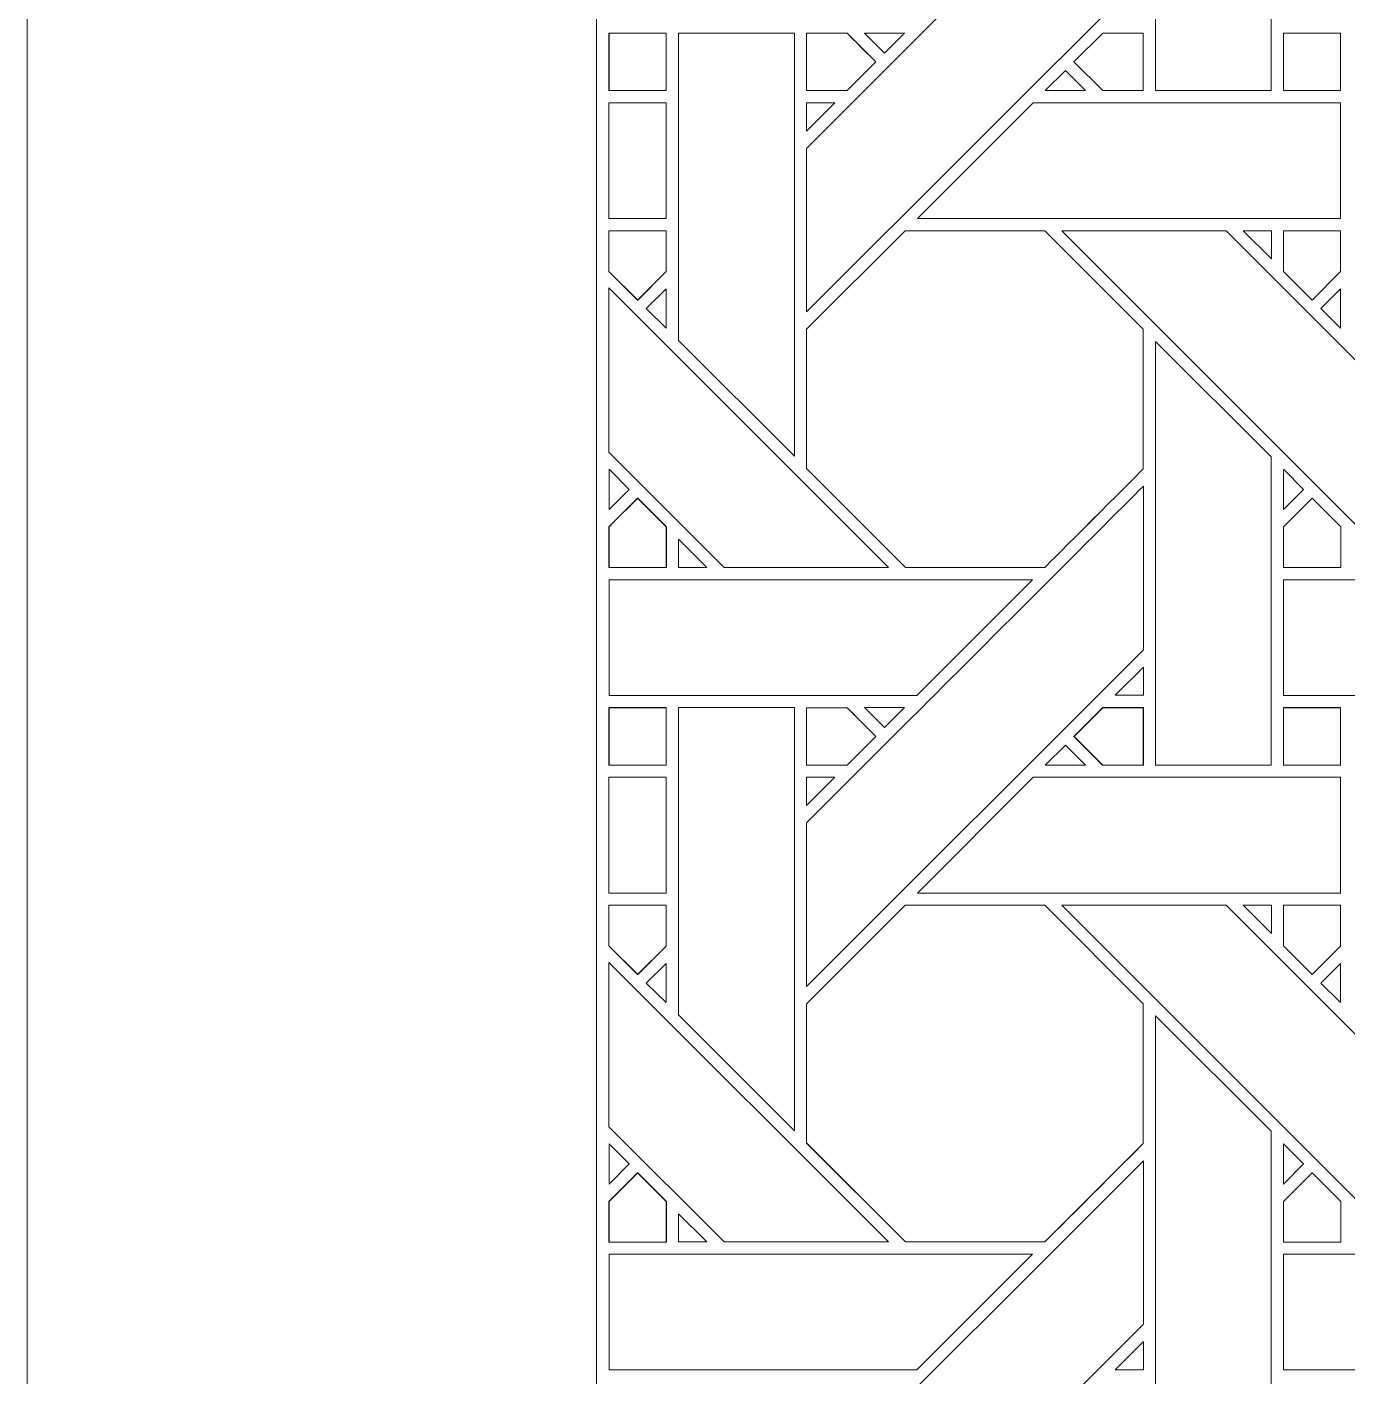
# Model space of a CAD drawing. Header units: inches. Extents: x 4.9 to 19.9, y 1.6 to 16.6.
# Drawn here: x 4.883 to 6.739, y 3.451 to 5.349 of the extents above; entities that cross this region are included whole.
import ezdxf

# ---------------------------------------------------------------- set-up
doc = ezdxf.new("R2010")
doc.units = ezdxf.units.IN
doc.header["$MEASUREMENT"] = 0
doc.layers.add('Design', color=7, linetype='Continuous', lineweight=0)

msp = doc.modelspace()

# ---------------------------------------------------------------- linework, layer by layer
at = {"layer": 'Design'}
for points, knots in [([(4.8829, 16.5948), (4.8829, 16.5948), (4.8829, 1.5948), (4.8829, 1.5948), (4.8829, 1.5948), (19.8829, 1.5948), (19.8829, 1.5948), (19.8829, 1.5948), (19.8829, 16.5948), (19.8829, 16.5948), (19.8829, 16.5948), (4.8829, 16.5948), (4.8829, 16.5948)], [0, 0, 0, 0, 1, 1, 1, 2, 2, 2, 3, 3, 3, 4, 4, 4, 4]), ([(5.684, 15.7937), (5.684, 15.7937), (5.684, 2.3959), (5.684, 2.3959), (5.684, 2.3959), (19.0818, 2.3959), (19.0818, 2.3959), (19.0818, 2.3959), (19.0818, 15.7937), (19.0818, 15.7937), (19.0818, 15.7937), (5.684, 15.7937), (5.684, 15.7937)], [0, 0, 0, 0, 1, 1, 1, 2, 2, 2, 3, 3, 3, 4, 4, 4, 4]), ([(6.6329, 5.6932), (6.6329, 5.6932), (6.6329, 5.2595), (6.6329, 5.2595), (6.6329, 5.2595), (6.4701, 5.2595), (6.4701, 5.2595), (6.4701, 5.2595), (6.4701, 5.8553), (6.4701, 5.8553), (6.4701, 5.8553), (6.6329, 5.6932), (6.6329, 5.6932)], [0, 0, 0, 0, 1, 1, 1, 2, 2, 2, 3, 3, 3, 4, 4, 4, 4]), ([(5.9793, 5.1782), (5.9793, 5.1782), (6.453, 5.6518), (6.453, 5.6518), (6.453, 5.6518), (6.453, 5.4217), (6.453, 5.4217), (6.453, 5.4217), (5.9793, 4.9481), (5.9793, 4.9481), (5.9793, 4.9481), (5.9793, 5.1782), (5.9793, 5.1782)], [0, 0, 0, 0, 1, 1, 1, 2, 2, 2, 3, 3, 3, 4, 4, 4, 4]), ([(5.7013, 5.3402), (5.7013, 5.3402), (5.7816, 5.3402), (5.7816, 5.3402), (5.7816, 5.3402), (5.7816, 5.2594), (5.7816, 5.2594), (5.7816, 5.2594), (5.7013, 5.2594), (5.7013, 5.2594), (5.7013, 5.2594), (5.7013, 5.3402), (5.7013, 5.3402)], [0, 0, 0, 0, 1, 1, 1, 2, 2, 2, 3, 3, 3, 4, 4, 4, 4]), ([(5.7817, 5.3403), (5.7817, 5.3403), (5.7817, 5.2595), (5.7817, 5.2595), (5.7817, 5.2595), (5.7015, 5.2595), (5.7015, 5.2595), (5.7015, 5.2595), (5.7015, 5.3403), (5.7015, 5.3403), (5.7015, 5.3403), (5.7817, 5.3403), (5.7817, 5.3403)], [0, 0, 0, 0, 1, 1, 1, 2, 2, 2, 3, 3, 3, 4, 4, 4, 4]), ([(5.9622, 5.3403), (5.9622, 5.3403), (5.9622, 4.7452), (5.9622, 4.7452), (5.9622, 4.7452), (5.7992, 4.9081), (5.7992, 4.9081), (5.7992, 4.9081), (5.7992, 5.3403), (5.7992, 5.3403), (5.7992, 5.3403), (5.9622, 5.3403), (5.9622, 5.3403)], [0, 0, 0, 0, 1, 1, 1, 2, 2, 2, 3, 3, 3, 4, 4, 4, 4]), ([(6.0766, 5.2999), (6.0766, 5.2999), (6.0362, 5.2595), (6.0362, 5.2595), (6.0362, 5.2595), (5.9792, 5.2595), (5.9792, 5.2595), (5.9792, 5.2595), (5.9792, 5.3403), (5.9792, 5.3403), (5.9792, 5.3403), (6.0363, 5.3403), (6.0363, 5.3403), (6.0414, 5.3351), (6.0722, 5.3043), (6.0766, 5.2999)], [0, 0, 0, 0, 1, 1, 1, 2, 2, 2, 3, 3, 3, 4, 4, 4, 5, 5, 5, 5]), ([(6.0766, 5.2999), (6.0766, 5.2999), (6.0362, 5.2595), (6.0362, 5.2595), (6.0362, 5.2595), (5.9792, 5.2595), (5.9792, 5.2595), (5.9792, 5.2595), (5.9792, 5.3403), (5.9792, 5.3403), (5.9792, 5.3403), (6.0363, 5.3403), (6.0363, 5.3403), (6.0416, 5.335), (6.0724, 5.3042), (6.0766, 5.2999)], [0, 0, 0, 0, 1, 1, 1, 2, 2, 2, 3, 3, 3, 4, 4, 4, 5, 5, 5, 5]), ([(6.0607, 5.3403), (6.0607, 5.3403), (6.1172, 5.3403), (6.1172, 5.3403), (6.1172, 5.3403), (6.0889, 5.3121), (6.0889, 5.3121), (6.0889, 5.3121), (6.0607, 5.3403), (6.0607, 5.3403)], [0, 0, 0, 0, 1, 1, 1, 2, 2, 2, 3, 3, 3, 3]), ([(6.3958, 5.2595), (6.3958, 5.2595), (6.3554, 5.2998), (6.3554, 5.2998), (6.3554, 5.2998), (6.3959, 5.3403), (6.3959, 5.3403), (6.3959, 5.3403), (6.4529, 5.3403), (6.4529, 5.3403), (6.4529, 5.3403), (6.4529, 5.2595), (6.4529, 5.2595), (6.4529, 5.2595), (6.3958, 5.2595), (6.3958, 5.2595)], [0, 0, 0, 0, 1, 1, 1, 2, 2, 2, 3, 3, 3, 4, 4, 4, 5, 5, 5, 5]), ([(6.3554, 5.2998), (6.3554, 5.2998), (6.3959, 5.3403), (6.3959, 5.3403), (6.3959, 5.3403), (6.4529, 5.3403), (6.4529, 5.3403), (6.4529, 5.3403), (6.4529, 5.2595), (6.4529, 5.2595), (6.4529, 5.2595), (6.3958, 5.2595), (6.3958, 5.2595), (6.3958, 5.2595), (6.3554, 5.2998), (6.3554, 5.2998)], [0, 0, 0, 0, 1, 1, 1, 2, 2, 2, 3, 3, 3, 4, 4, 4, 5, 5, 5, 5]), ([(6.6501, 5.2595), (6.6501, 5.2595), (6.6501, 5.3403), (6.6501, 5.3403), (6.6501, 5.3403), (6.7304, 5.3403), (6.7304, 5.3403), (6.7304, 5.3403), (6.7304, 5.2595), (6.7304, 5.2595), (6.7304, 5.2595), (6.6501, 5.2595), (6.6501, 5.2595)], [0, 0, 0, 0, 1, 1, 1, 2, 2, 2, 3, 3, 3, 4, 4, 4, 4]), ([(6.7304, 5.3403), (6.7304, 5.3403), (6.7304, 5.2595), (6.7304, 5.2595), (6.7304, 5.2595), (6.6501, 5.2595), (6.6501, 5.2595), (6.6501, 5.2595), (6.6501, 5.3403), (6.6501, 5.3403), (6.6501, 5.3403), (6.7304, 5.3403), (6.7304, 5.3403)], [0, 0, 0, 0, 1, 1, 1, 2, 2, 2, 3, 3, 3, 4, 4, 4, 4]), ([(6.3716, 5.2595), (6.3716, 5.2595), (6.3151, 5.2595), (6.3151, 5.2595), (6.3151, 5.2595), (6.3434, 5.2878), (6.3434, 5.2878), (6.3434, 5.2878), (6.3716, 5.2595), (6.3716, 5.2595)], [0, 0, 0, 0, 1, 1, 1, 2, 2, 2, 3, 3, 3, 3]), ([(5.7817, 5.2424), (5.7817, 5.2424), (5.7817, 5.0795), (5.7817, 5.0795), (5.7817, 5.0795), (5.7013, 5.0795), (5.7013, 5.0795), (5.7013, 5.0795), (5.7013, 5.2424), (5.7013, 5.2424), (5.7013, 5.2424), (5.7817, 5.2424), (5.7817, 5.2424)], [0, 0, 0, 0, 1, 1, 1, 2, 2, 2, 3, 3, 3, 4, 4, 4, 4]), ([(6.0191, 5.2424), (6.0191, 5.2424), (5.9793, 5.2025), (5.9793, 5.2025), (5.9793, 5.2025), (5.9793, 5.2424), (5.9793, 5.2424), (5.9793, 5.2424), (6.0191, 5.2424), (6.0191, 5.2424)], [0, 0, 0, 0, 1, 1, 1, 2, 2, 2, 3, 3, 3, 3]), ([(6.298, 5.2424), (6.298, 5.2424), (6.7304, 5.2424), (6.7304, 5.2424), (6.7304, 5.2424), (6.7304, 5.0795), (6.7304, 5.0795), (6.7304, 5.0795), (6.1351, 5.0795), (6.1351, 5.0795), (6.1351, 5.0795), (6.298, 5.2424), (6.298, 5.2424)], [0, 0, 0, 0, 1, 1, 1, 2, 2, 2, 3, 3, 3, 4, 4, 4, 4]), ([(5.7816, 5.0624), (5.7816, 5.0624), (5.7816, 5.0048), (5.7816, 5.0048), (5.7816, 5.0048), (5.7416, 4.9648), (5.7416, 4.9648), (5.7416, 4.9648), (5.7014, 5.0052), (5.7014, 5.0052), (5.7014, 5.0052), (5.7014, 5.0624), (5.7014, 5.0624), (5.7014, 5.0624), (5.7816, 5.0624), (5.7816, 5.0624)], [0, 0, 0, 0, 1, 1, 1, 2, 2, 2, 3, 3, 3, 4, 4, 4, 5, 5, 5, 5]), ([(5.7418, 4.9649), (5.7418, 4.9649), (5.7014, 5.0052), (5.7014, 5.0052), (5.7014, 5.0052), (5.7014, 5.0624), (5.7014, 5.0624), (5.7014, 5.0624), (5.7816, 5.0624), (5.7816, 5.0624), (5.7816, 5.0624), (5.7816, 5.0048), (5.7816, 5.0048), (5.7816, 5.0048), (5.7418, 4.9649), (5.7418, 4.9649)], [0, 0, 0, 0, 1, 1, 1, 2, 2, 2, 3, 3, 3, 4, 4, 4, 5, 5, 5, 5]), ([(6.3142, 4.5888), (6.3142, 4.5888), (6.1185, 4.5888), (6.1185, 4.5888), (6.1185, 4.5888), (5.9792, 4.728), (5.9792, 4.728), (5.9792, 4.728), (5.9792, 4.9237), (5.9792, 4.9237), (5.9792, 4.9237), (6.1179, 5.0624), (6.1179, 5.0624), (6.1179, 5.0624), (6.3142, 5.0624), (6.3142, 5.0624), (6.3142, 5.0624), (6.4529, 4.9237), (6.4529, 4.9237), (6.4529, 4.9237), (6.4529, 4.7274), (6.4529, 4.7274), (6.4351, 4.7095), (6.3232, 4.5978), (6.3142, 4.5888)], [0, 0, 0, 0, 1, 1, 1, 2, 2, 2, 3, 3, 3, 4, 4, 4, 5, 5, 5, 6, 6, 6, 7, 7, 7, 8, 8, 8, 8]), ([(5.9792, 4.9237), (5.9792, 4.9237), (6.1179, 5.0624), (6.1179, 5.0624), (6.1179, 5.0624), (6.3142, 5.0624), (6.3142, 5.0624), (6.3142, 5.0624), (6.4529, 4.9237), (6.4529, 4.9237), (6.4529, 4.9237), (6.4529, 4.7274), (6.4529, 4.7274), (6.4352, 4.7096), (6.3232, 4.5978), (6.3142, 4.5888), (6.3142, 4.5888), (6.1185, 4.5888), (6.1185, 4.5888), (6.1185, 4.5888), (5.9792, 4.728), (5.9792, 4.728), (5.9792, 4.728), (5.9792, 4.9237), (5.9792, 4.9237)], [0, 0, 0, 0, 1, 1, 1, 2, 2, 2, 3, 3, 3, 4, 4, 4, 5, 5, 5, 6, 6, 6, 7, 7, 7, 8, 8, 8, 8]), ([(6.5694, 5.0624), (6.5694, 5.0624), (7.043, 4.5888), (7.043, 4.5888), (7.043, 4.5888), (6.812, 4.5888), (6.812, 4.5888), (6.812, 4.5888), (6.3385, 5.0624), (6.3385, 5.0624), (6.3385, 5.0624), (6.5694, 5.0624), (6.5694, 5.0624)], [0, 0, 0, 0, 1, 1, 1, 2, 2, 2, 3, 3, 3, 4, 4, 4, 4]), ([(6.633, 5.0624), (6.633, 5.0624), (6.633, 5.0226), (6.633, 5.0226), (6.633, 5.0226), (6.5935, 5.0624), (6.5935, 5.0624), (6.5935, 5.0624), (6.633, 5.0624), (6.633, 5.0624)], [0, 0, 0, 0, 1, 1, 1, 2, 2, 2, 3, 3, 3, 3]), ([(6.7304, 5.0624), (6.7304, 5.0624), (6.7304, 5.0048), (6.7304, 5.0048), (6.7304, 5.0048), (6.6904, 4.9648), (6.6904, 4.9648), (6.6904, 4.9648), (6.6501, 5.0052), (6.6501, 5.0052), (6.6501, 5.0052), (6.6501, 5.0624), (6.6501, 5.0624), (6.6501, 5.0624), (6.7304, 5.0624), (6.7304, 5.0624)], [0, 0, 0, 0, 1, 1, 1, 2, 2, 2, 3, 3, 3, 4, 4, 4, 5, 5, 5, 5]), ([(6.6904, 4.9648), (6.6904, 4.9648), (6.6501, 5.0052), (6.6501, 5.0052), (6.6501, 5.0052), (6.6501, 5.0624), (6.6501, 5.0624), (6.6501, 5.0624), (6.7304, 5.0624), (6.7304, 5.0624), (6.7304, 5.0624), (6.7304, 5.0048), (6.7304, 5.0048), (6.7304, 5.0048), (6.6904, 4.9648), (6.6904, 4.9648)], [0, 0, 0, 0, 1, 1, 1, 2, 2, 2, 3, 3, 3, 4, 4, 4, 5, 5, 5, 5]), ([(5.7013, 4.9818), (5.7013, 4.9818), (6.0943, 4.5888), (6.0943, 4.5888), (6.0943, 4.5888), (5.8633, 4.5888), (5.8633, 4.5888), (5.8633, 4.5888), (5.7013, 4.7508), (5.7013, 4.7508), (5.7013, 4.7508), (5.7013, 4.9818), (5.7013, 4.9818)], [0, 0, 0, 0, 1, 1, 1, 2, 2, 2, 3, 3, 3, 4, 4, 4, 4]), ([(5.7817, 4.9806), (5.7817, 4.9806), (5.7817, 4.9254), (5.7817, 4.9254), (5.7817, 4.9254), (5.7539, 4.9528), (5.7539, 4.9528), (5.7539, 4.9528), (5.7817, 4.9806), (5.7817, 4.9806)], [0, 0, 0, 0, 1, 1, 1, 2, 2, 2, 3, 3, 3, 3]), ([(6.7304, 4.9806), (6.7304, 4.9806), (6.7304, 4.9254), (6.7304, 4.9254), (6.7304, 4.9254), (6.7027, 4.9528), (6.7027, 4.9528), (6.7027, 4.9528), (6.7304, 4.9806), (6.7304, 4.9806)], [0, 0, 0, 0, 1, 1, 1, 2, 2, 2, 3, 3, 3, 3]), ([(6.6329, 4.7444), (6.6329, 4.7444), (6.6329, 4.3108), (6.6329, 4.3108), (6.6329, 4.3108), (6.4701, 4.3108), (6.4701, 4.3108), (6.4701, 4.3108), (6.4701, 4.9066), (6.4701, 4.9066), (6.4701, 4.9066), (6.6329, 4.7444), (6.6329, 4.7444)], [0, 0, 0, 0, 1, 1, 1, 2, 2, 2, 3, 3, 3, 4, 4, 4, 4]), ([(5.7015, 4.6702), (5.7015, 4.6702), (5.7015, 4.727), (5.7015, 4.727), (5.7015, 4.727), (5.7296, 4.6984), (5.7296, 4.6984), (5.7296, 4.6984), (5.7015, 4.6702), (5.7015, 4.6702)], [0, 0, 0, 0, 1, 1, 1, 2, 2, 2, 3, 3, 3, 3]), ([(6.6502, 4.6702), (6.6502, 4.6702), (6.6502, 4.727), (6.6502, 4.727), (6.6502, 4.727), (6.6784, 4.6984), (6.6784, 4.6984), (6.6784, 4.6984), (6.6502, 4.6702), (6.6502, 4.6702)], [0, 0, 0, 0, 1, 1, 1, 2, 2, 2, 3, 3, 3, 3]), ([(6.1157, 4.3659), (6.1652, 4.4151), (6.3975, 4.6476), (6.453, 4.703), (6.453, 4.703), (6.453, 4.473), (6.453, 4.473), (6.453, 4.473), (5.9793, 3.9994), (5.9793, 3.9994), (5.9793, 3.9994), (5.9793, 4.2294), (5.9793, 4.2294), (5.9793, 4.2294), (6.1157, 4.3659), (6.1157, 4.3659)], [0, 0, 0, 0, 1, 1, 1, 2, 2, 2, 3, 3, 3, 4, 4, 4, 5, 5, 5, 5]), ([(5.782, 4.6458), (5.782, 4.6458), (5.782, 4.5885), (5.782, 4.5885), (5.782, 4.5885), (5.7013, 4.5885), (5.7013, 4.5885), (5.7013, 4.5885), (5.7013, 4.6458), (5.7013, 4.6458), (5.7013, 4.6458), (5.7416, 4.6861), (5.7416, 4.6861), (5.7416, 4.6861), (5.782, 4.6458), (5.782, 4.6458)], [0, 0, 0, 0, 1, 1, 1, 2, 2, 2, 3, 3, 3, 4, 4, 4, 5, 5, 5, 5]), ([(5.7075, 4.6519), (5.7075, 4.6519), (5.7418, 4.6862), (5.7418, 4.6862), (5.7418, 4.6862), (5.7821, 4.6458), (5.7821, 4.6458), (5.7821, 4.6458), (5.7821, 4.5885), (5.7821, 4.5885), (5.7821, 4.5885), (5.7015, 4.5885), (5.7015, 4.5885), (5.7015, 4.5885), (5.7015, 4.6458), (5.7015, 4.6458), (5.7015, 4.6458), (5.7075, 4.6519), (5.7075, 4.6519)], [0, 0, 0, 0, 1, 1, 1, 2, 2, 2, 3, 3, 3, 4, 4, 4, 5, 5, 5, 6, 6, 6, 6]), ([(6.6501, 4.5885), (6.6501, 4.5885), (6.6501, 4.6458), (6.6501, 4.6458), (6.6501, 4.6458), (6.6904, 4.6861), (6.6904, 4.6861), (6.6904, 4.6861), (6.7308, 4.6458), (6.7308, 4.6458), (6.7308, 4.6458), (6.7308, 4.5885), (6.7308, 4.5885), (6.7308, 4.5885), (6.6501, 4.5885), (6.6501, 4.5885)], [0, 0, 0, 0, 1, 1, 1, 2, 2, 2, 3, 3, 3, 4, 4, 4, 5, 5, 5, 5]), ([(6.6904, 4.6861), (6.6904, 4.6861), (6.7308, 4.6458), (6.7308, 4.6458), (6.7308, 4.6458), (6.7308, 4.5885), (6.7308, 4.5885), (6.7308, 4.5885), (6.6501, 4.5885), (6.6501, 4.5885), (6.6501, 4.5885), (6.6501, 4.6458), (6.6501, 4.6458), (6.6501, 4.6458), (6.6904, 4.6861), (6.6904, 4.6861)], [0, 0, 0, 0, 1, 1, 1, 2, 2, 2, 3, 3, 3, 4, 4, 4, 5, 5, 5, 5]), ([(5.7994, 4.5888), (5.7994, 4.5888), (5.7994, 4.6285), (5.7994, 4.6285), (5.7994, 4.6285), (5.8391, 4.5888), (5.8391, 4.5888), (5.8391, 4.5888), (5.7994, 4.5888), (5.7994, 4.5888)], [0, 0, 0, 0, 1, 1, 1, 2, 2, 2, 3, 3, 3, 3]), ([(5.7015, 4.4088), (5.7015, 4.4088), (5.7015, 4.5715), (5.7015, 4.5715), (5.7015, 4.5715), (6.2972, 4.5715), (6.2972, 4.5715), (6.2972, 4.5715), (6.1344, 4.4088), (6.1344, 4.4088), (6.1344, 4.4088), (5.7015, 4.4088), (5.7015, 4.4088)], [0, 0, 0, 0, 1, 1, 1, 2, 2, 2, 3, 3, 3, 4, 4, 4, 4]), ([(6.6502, 4.4088), (6.6502, 4.4088), (6.6502, 4.5715), (6.6502, 4.5715), (6.6502, 4.5715), (7.2459, 4.5715), (7.2459, 4.5715), (7.2459, 4.5715), (7.0831, 4.4088), (7.0831, 4.4088), (7.0831, 4.4088), (6.6502, 4.4088), (6.6502, 4.4088)], [0, 0, 0, 0, 1, 1, 1, 2, 2, 2, 3, 3, 3, 4, 4, 4, 4]), ([(6.4132, 4.4089), (6.4132, 4.4089), (6.453, 4.4486), (6.453, 4.4486), (6.453, 4.4486), (6.453, 4.4089), (6.453, 4.4089), (6.453, 4.4089), (6.4132, 4.4089), (6.4132, 4.4089)], [0, 0, 0, 0, 1, 1, 1, 2, 2, 2, 3, 3, 3, 3]), ([(5.7013, 4.3915), (5.7013, 4.3915), (5.7816, 4.3915), (5.7816, 4.3915), (5.7816, 4.3915), (5.7816, 4.3107), (5.7816, 4.3107), (5.7816, 4.3107), (5.7013, 4.3107), (5.7013, 4.3107), (5.7013, 4.3107), (5.7013, 4.3915), (5.7013, 4.3915)], [0, 0, 0, 0, 1, 1, 1, 2, 2, 2, 3, 3, 3, 4, 4, 4, 4]), ([(5.7817, 4.3916), (5.7817, 4.3916), (5.7817, 4.3108), (5.7817, 4.3108), (5.7817, 4.3108), (5.7015, 4.3108), (5.7015, 4.3108), (5.7015, 4.3108), (5.7015, 4.3916), (5.7015, 4.3916), (5.7015, 4.3916), (5.7817, 4.3916), (5.7817, 4.3916)], [0, 0, 0, 0, 1, 1, 1, 2, 2, 2, 3, 3, 3, 4, 4, 4, 4]), ([(5.9622, 4.3916), (5.9622, 4.3916), (5.9622, 3.7964), (5.9622, 3.7964), (5.9622, 3.7964), (5.7992, 3.9594), (5.7992, 3.9594), (5.7992, 3.9594), (5.7992, 4.3916), (5.7992, 4.3916), (5.7992, 4.3916), (5.9622, 4.3916), (5.9622, 4.3916)], [0, 0, 0, 0, 1, 1, 1, 2, 2, 2, 3, 3, 3, 4, 4, 4, 4]), ([(5.9793, 4.3107), (5.9793, 4.3107), (5.9793, 4.3915), (5.9793, 4.3915), (5.9793, 4.3915), (6.0364, 4.3915), (6.0364, 4.3915), (6.0415, 4.3864), (6.0722, 4.3556), (6.0766, 4.3511), (6.0766, 4.3511), (6.0362, 4.3107), (6.0362, 4.3107), (6.0362, 4.3107), (5.9793, 4.3107), (5.9793, 4.3107)], [0, 0, 0, 0, 1, 1, 1, 2, 2, 2, 3, 3, 3, 4, 4, 4, 5, 5, 5, 5]), ([(6.0767, 4.3512), (6.0767, 4.3512), (6.0362, 4.3107), (6.0362, 4.3107), (6.0362, 4.3107), (5.9793, 4.3107), (5.9793, 4.3107), (5.9793, 4.3107), (5.9793, 4.3915), (5.9793, 4.3915), (5.9793, 4.3915), (6.0364, 4.3915), (6.0364, 4.3915), (6.0364, 4.3915), (6.0767, 4.3512), (6.0767, 4.3512)], [0, 0, 0, 0, 1, 1, 1, 2, 2, 2, 3, 3, 3, 4, 4, 4, 5, 5, 5, 5]), ([(6.0607, 4.3916), (6.0607, 4.3916), (6.1172, 4.3916), (6.1172, 4.3916), (6.1172, 4.3916), (6.0889, 4.3634), (6.0889, 4.3634), (6.0889, 4.3634), (6.0607, 4.3916), (6.0607, 4.3916)], [0, 0, 0, 0, 1, 1, 1, 2, 2, 2, 3, 3, 3, 3]), ([(6.3554, 4.3511), (6.3554, 4.3511), (6.3958, 4.3915), (6.3958, 4.3915), (6.3958, 4.3915), (6.4529, 4.3915), (6.4529, 4.3915), (6.4529, 4.3915), (6.4529, 4.3107), (6.4529, 4.3107), (6.4529, 4.3107), (6.3957, 4.3107), (6.3957, 4.3107), (6.3957, 4.3107), (6.3554, 4.3511), (6.3554, 4.3511)], [0, 0, 0, 0, 1, 1, 1, 2, 2, 2, 3, 3, 3, 4, 4, 4, 5, 5, 5, 5]), ([(6.3555, 4.3512), (6.3555, 4.3512), (6.3959, 4.3916), (6.3959, 4.3916), (6.3959, 4.3916), (6.453, 4.3916), (6.453, 4.3916), (6.453, 4.3916), (6.453, 4.3108), (6.453, 4.3108), (6.453, 4.3108), (6.3959, 4.3108), (6.3959, 4.3108), (6.3959, 4.3108), (6.3555, 4.3512), (6.3555, 4.3512)], [0, 0, 0, 0, 1, 1, 1, 2, 2, 2, 3, 3, 3, 4, 4, 4, 5, 5, 5, 5]), ([(6.7303, 4.3107), (6.7303, 4.3107), (6.6501, 4.3107), (6.6501, 4.3107), (6.6501, 4.3107), (6.6501, 4.3915), (6.6501, 4.3915), (6.6501, 4.3915), (6.7303, 4.3915), (6.7303, 4.3915), (6.7303, 4.3915), (6.7303, 4.3107), (6.7303, 4.3107)], [0, 0, 0, 0, 1, 1, 1, 2, 2, 2, 3, 3, 3, 4, 4, 4, 4]), ([(6.6502, 4.3916), (6.6502, 4.3916), (6.7304, 4.3916), (6.7304, 4.3916), (6.7304, 4.3916), (6.7304, 4.3108), (6.7304, 4.3108), (6.7304, 4.3108), (6.6502, 4.3108), (6.6502, 4.3108), (6.6502, 4.3108), (6.6502, 4.3916), (6.6502, 4.3916)], [0, 0, 0, 0, 1, 1, 1, 2, 2, 2, 3, 3, 3, 4, 4, 4, 4]), ([(6.3716, 4.3108), (6.3716, 4.3108), (6.3151, 4.3108), (6.3151, 4.3108), (6.3151, 4.3108), (6.3434, 4.339), (6.3434, 4.339), (6.3434, 4.339), (6.3716, 4.3108), (6.3716, 4.3108)], [0, 0, 0, 0, 1, 1, 1, 2, 2, 2, 3, 3, 3, 3]), ([(5.7817, 4.2936), (5.7817, 4.2936), (5.7817, 4.1308), (5.7817, 4.1308), (5.7817, 4.1308), (5.7013, 4.1308), (5.7013, 4.1308), (5.7013, 4.1308), (5.7013, 4.2936), (5.7013, 4.2936), (5.7013, 4.2936), (5.7817, 4.2936), (5.7817, 4.2936)], [0, 0, 0, 0, 1, 1, 1, 2, 2, 2, 3, 3, 3, 4, 4, 4, 4]), ([(6.0191, 4.2936), (6.0191, 4.2936), (5.9793, 4.2538), (5.9793, 4.2538), (5.9793, 4.2538), (5.9793, 4.2936), (5.9793, 4.2936), (5.9793, 4.2936), (6.0191, 4.2936), (6.0191, 4.2936)], [0, 0, 0, 0, 1, 1, 1, 2, 2, 2, 3, 3, 3, 3]), ([(6.298, 4.2936), (6.298, 4.2936), (6.7304, 4.2936), (6.7304, 4.2936), (6.7304, 4.2936), (6.7304, 4.1308), (6.7304, 4.1308), (6.7304, 4.1308), (6.1351, 4.1308), (6.1351, 4.1308), (6.1351, 4.1308), (6.298, 4.2936), (6.298, 4.2936)], [0, 0, 0, 0, 1, 1, 1, 2, 2, 2, 3, 3, 3, 4, 4, 4, 4]), ([(5.7816, 4.1136), (5.7816, 4.1136), (5.7816, 4.056), (5.7816, 4.056), (5.7816, 4.056), (5.7416, 4.0161), (5.7416, 4.0161), (5.7416, 4.0161), (5.7013, 4.0564), (5.7013, 4.0564), (5.7013, 4.0564), (5.7013, 4.1136), (5.7013, 4.1136), (5.7013, 4.1136), (5.7816, 4.1136), (5.7816, 4.1136)], [0, 0, 0, 0, 1, 1, 1, 2, 2, 2, 3, 3, 3, 4, 4, 4, 5, 5, 5, 5]), ([(5.7418, 4.0162), (5.7418, 4.0162), (5.7014, 4.0565), (5.7014, 4.0565), (5.7014, 4.0565), (5.7014, 4.1137), (5.7014, 4.1137), (5.7014, 4.1137), (5.7817, 4.1137), (5.7817, 4.1137), (5.7817, 4.1137), (5.7817, 4.0561), (5.7817, 4.0561), (5.7817, 4.0561), (5.7418, 4.0162), (5.7418, 4.0162)], [0, 0, 0, 0, 1, 1, 1, 2, 2, 2, 3, 3, 3, 4, 4, 4, 5, 5, 5, 5]), ([(6.3143, 3.64), (6.3143, 3.64), (6.1185, 3.64), (6.1185, 3.64), (6.1185, 3.64), (5.9792, 3.7792), (5.9792, 3.7792), (5.9792, 3.7792), (5.9792, 3.9749), (5.9792, 3.9749), (5.9792, 3.9749), (6.1179, 4.1136), (6.1179, 4.1136), (6.1179, 4.1136), (6.3142, 4.1136), (6.3142, 4.1136), (6.3142, 4.1136), (6.4529, 3.9749), (6.4529, 3.9749), (6.4529, 3.9749), (6.4529, 3.7787), (6.4529, 3.7787), (6.4351, 3.7608), (6.3232, 3.649), (6.3143, 3.64)], [0, 0, 0, 0, 1, 1, 1, 2, 2, 2, 3, 3, 3, 4, 4, 4, 5, 5, 5, 6, 6, 6, 7, 7, 7, 8, 8, 8, 8]), ([(5.9793, 3.975), (5.9793, 3.975), (6.1179, 4.1136), (6.1179, 4.1136), (6.1179, 4.1136), (6.3142, 4.1136), (6.3142, 4.1136), (6.3142, 4.1136), (6.4529, 3.9749), (6.4529, 3.9749), (6.4529, 3.9749), (6.4529, 3.7787), (6.4529, 3.7787), (6.435, 3.7607), (6.3232, 3.6489), (6.3143, 3.64), (6.3143, 3.64), (6.1185, 3.64), (6.1185, 3.64), (6.1185, 3.64), (5.9793, 3.7793), (5.9793, 3.7793), (5.9793, 3.7793), (5.9793, 3.975), (5.9793, 3.975)], [0, 0, 0, 0, 1, 1, 1, 2, 2, 2, 3, 3, 3, 4, 4, 4, 5, 5, 5, 6, 6, 6, 7, 7, 7, 8, 8, 8, 8]), ([(6.3385, 4.1137), (6.3385, 4.1137), (6.5694, 4.1137), (6.5694, 4.1137), (6.5694, 4.1137), (7.043, 3.64), (7.043, 3.64), (7.043, 3.64), (6.812, 3.64), (6.812, 3.64), (6.812, 3.64), (6.3385, 4.1137), (6.3385, 4.1137)], [0, 0, 0, 0, 1, 1, 1, 2, 2, 2, 3, 3, 3, 4, 4, 4, 4]), ([(6.633, 4.1137), (6.633, 4.1137), (6.633, 4.0739), (6.633, 4.0739), (6.633, 4.0739), (6.5935, 4.1137), (6.5935, 4.1137), (6.5935, 4.1137), (6.633, 4.1137), (6.633, 4.1137)], [0, 0, 0, 0, 1, 1, 1, 2, 2, 2, 3, 3, 3, 3]), ([(6.7303, 4.1137), (6.7303, 4.1137), (6.7303, 4.0561), (6.7303, 4.0561), (6.7303, 4.0561), (6.6904, 4.0161), (6.6904, 4.0161), (6.6904, 4.0161), (6.6501, 4.0564), (6.6501, 4.0564), (6.6501, 4.0564), (6.6501, 4.1137), (6.6501, 4.1137), (6.6501, 4.1137), (6.7303, 4.1137), (6.7303, 4.1137)], [0, 0, 0, 0, 1, 1, 1, 2, 2, 2, 3, 3, 3, 4, 4, 4, 5, 5, 5, 5]), ([(6.6905, 4.0162), (6.6905, 4.0162), (6.6501, 4.0564), (6.6501, 4.0564), (6.6501, 4.0564), (6.6501, 4.1137), (6.6501, 4.1137), (6.6501, 4.1137), (6.7303, 4.1137), (6.7303, 4.1137), (6.7303, 4.1137), (6.7303, 4.0561), (6.7303, 4.0561), (6.7303, 4.0561), (6.6905, 4.0162), (6.6905, 4.0162)], [0, 0, 0, 0, 1, 1, 1, 2, 2, 2, 3, 3, 3, 4, 4, 4, 5, 5, 5, 5]), ([(5.7013, 4.033), (5.7013, 4.033), (6.0943, 3.64), (6.0943, 3.64), (6.0943, 3.64), (5.8633, 3.64), (5.8633, 3.64), (5.8633, 3.64), (5.7013, 3.802), (5.7013, 3.802), (5.7013, 3.802), (5.7013, 4.033), (5.7013, 4.033)], [0, 0, 0, 0, 1, 1, 1, 2, 2, 2, 3, 3, 3, 4, 4, 4, 4]), ([(5.7817, 4.0318), (5.7817, 4.0318), (5.7817, 3.9767), (5.7817, 3.9767), (5.7817, 3.9767), (5.7539, 4.0041), (5.7539, 4.0041), (5.7539, 4.0041), (5.7817, 4.0318), (5.7817, 4.0318)], [0, 0, 0, 0, 1, 1, 1, 2, 2, 2, 3, 3, 3, 3]), ([(6.7304, 4.0318), (6.7304, 4.0318), (6.7304, 3.9767), (6.7304, 3.9767), (6.7304, 3.9767), (6.7027, 4.0041), (6.7027, 4.0041), (6.7027, 4.0041), (6.7304, 4.0318), (6.7304, 4.0318)], [0, 0, 0, 0, 1, 1, 1, 2, 2, 2, 3, 3, 3, 3]), ([(6.6329, 3.7957), (6.6329, 3.7957), (6.6329, 3.362), (6.6329, 3.362), (6.6329, 3.362), (6.4701, 3.362), (6.4701, 3.362), (6.4701, 3.362), (6.4701, 3.9579), (6.4701, 3.9579), (6.4701, 3.9579), (6.6329, 3.7957), (6.6329, 3.7957)], [0, 0, 0, 0, 1, 1, 1, 2, 2, 2, 3, 3, 3, 4, 4, 4, 4]), ([(5.7015, 3.7215), (5.7015, 3.7215), (5.7015, 3.7782), (5.7015, 3.7782), (5.7015, 3.7782), (5.7296, 3.7497), (5.7296, 3.7497), (5.7296, 3.7497), (5.7015, 3.7215), (5.7015, 3.7215)], [0, 0, 0, 0, 1, 1, 1, 2, 2, 2, 3, 3, 3, 3]), ([(6.6502, 3.7215), (6.6502, 3.7215), (6.6502, 3.7782), (6.6502, 3.7782), (6.6502, 3.7782), (6.6784, 3.7497), (6.6784, 3.7497), (6.6784, 3.7497), (6.6502, 3.7215), (6.6502, 3.7215)], [0, 0, 0, 0, 1, 1, 1, 2, 2, 2, 3, 3, 3, 3]), ([(5.9793, 3.2807), (5.9793, 3.2807), (6.453, 3.7543), (6.453, 3.7543), (6.453, 3.7543), (6.453, 3.5243), (6.453, 3.5243), (6.453, 3.5243), (5.9793, 3.0506), (5.9793, 3.0506), (5.9793, 3.0506), (5.9793, 3.2807), (5.9793, 3.2807)], [0, 0, 0, 0, 1, 1, 1, 2, 2, 2, 3, 3, 3, 4, 4, 4, 4]), ([(5.782, 3.697), (5.782, 3.697), (5.782, 3.6397), (5.782, 3.6397), (5.782, 3.6397), (5.7013, 3.6397), (5.7013, 3.6397), (5.7013, 3.6397), (5.7013, 3.697), (5.7013, 3.697), (5.7013, 3.697), (5.7416, 3.7374), (5.7416, 3.7374), (5.7416, 3.7374), (5.782, 3.697), (5.782, 3.697)], [0, 0, 0, 0, 1, 1, 1, 2, 2, 2, 3, 3, 3, 4, 4, 4, 5, 5, 5, 5]), ([(5.7418, 3.7374), (5.7418, 3.7374), (5.7821, 3.6971), (5.7821, 3.6971), (5.7821, 3.6971), (5.7821, 3.6398), (5.7821, 3.6398), (5.7821, 3.6398), (5.7015, 3.6398), (5.7015, 3.6398), (5.7015, 3.6398), (5.7015, 3.6971), (5.7015, 3.6971), (5.7015, 3.6971), (5.7418, 3.7374), (5.7418, 3.7374)], [0, 0, 0, 0, 1, 1, 1, 2, 2, 2, 3, 3, 3, 4, 4, 4, 5, 5, 5, 5]), ([(6.6501, 3.6397), (6.6501, 3.6397), (6.6501, 3.697), (6.6501, 3.697), (6.6501, 3.697), (6.6904, 3.7374), (6.6904, 3.7374), (6.6904, 3.7374), (6.7307, 3.697), (6.7307, 3.697), (6.7307, 3.697), (6.7307, 3.6397), (6.7307, 3.6397), (6.7307, 3.6397), (6.6501, 3.6397), (6.6501, 3.6397)], [0, 0, 0, 0, 1, 1, 1, 2, 2, 2, 3, 3, 3, 4, 4, 4, 5, 5, 5, 5]), ([(6.6904, 3.7374), (6.6904, 3.7374), (6.7308, 3.6971), (6.7308, 3.6971), (6.7308, 3.6971), (6.7308, 3.6398), (6.7308, 3.6398), (6.7308, 3.6398), (6.6502, 3.6398), (6.6502, 3.6398), (6.6502, 3.6398), (6.6502, 3.6971), (6.6502, 3.6971), (6.6502, 3.6971), (6.6904, 3.7374), (6.6904, 3.7374)], [0, 0, 0, 0, 1, 1, 1, 2, 2, 2, 3, 3, 3, 4, 4, 4, 5, 5, 5, 5]), ([(5.7994, 3.64), (5.7994, 3.64), (5.7994, 3.6798), (5.7994, 3.6798), (5.7994, 3.6798), (5.8391, 3.64), (5.8391, 3.64), (5.8391, 3.64), (5.7994, 3.64), (5.7994, 3.64)], [0, 0, 0, 0, 1, 1, 1, 2, 2, 2, 3, 3, 3, 3]), ([(5.7015, 3.4601), (5.7015, 3.4601), (5.7015, 3.6228), (5.7015, 3.6228), (5.7015, 3.6228), (6.2972, 3.6228), (6.2972, 3.6228), (6.2972, 3.6228), (6.1344, 3.4601), (6.1344, 3.4601), (6.1344, 3.4601), (5.7015, 3.4601), (5.7015, 3.4601)], [0, 0, 0, 0, 1, 1, 1, 2, 2, 2, 3, 3, 3, 4, 4, 4, 4]), ([(6.6502, 3.4601), (6.6502, 3.4601), (6.6502, 3.6228), (6.6502, 3.6228), (6.6502, 3.6228), (7.2459, 3.6228), (7.2459, 3.6228), (7.2459, 3.6228), (7.0832, 3.4601), (7.0832, 3.4601), (7.0832, 3.4601), (6.6502, 3.4601), (6.6502, 3.4601)], [0, 0, 0, 0, 1, 1, 1, 2, 2, 2, 3, 3, 3, 4, 4, 4, 4]), ([(6.4132, 3.4601), (6.4132, 3.4601), (6.453, 3.4999), (6.453, 3.4999), (6.453, 3.4999), (6.453, 3.4601), (6.453, 3.4601), (6.453, 3.4601), (6.4132, 3.4601), (6.4132, 3.4601)], [0, 0, 0, 0, 1, 1, 1, 2, 2, 2, 3, 3, 3, 3])]:
    msp.add_open_spline(points, degree=3, knots=knots, dxfattribs=at)

doc.saveas('drawing.dxf')
